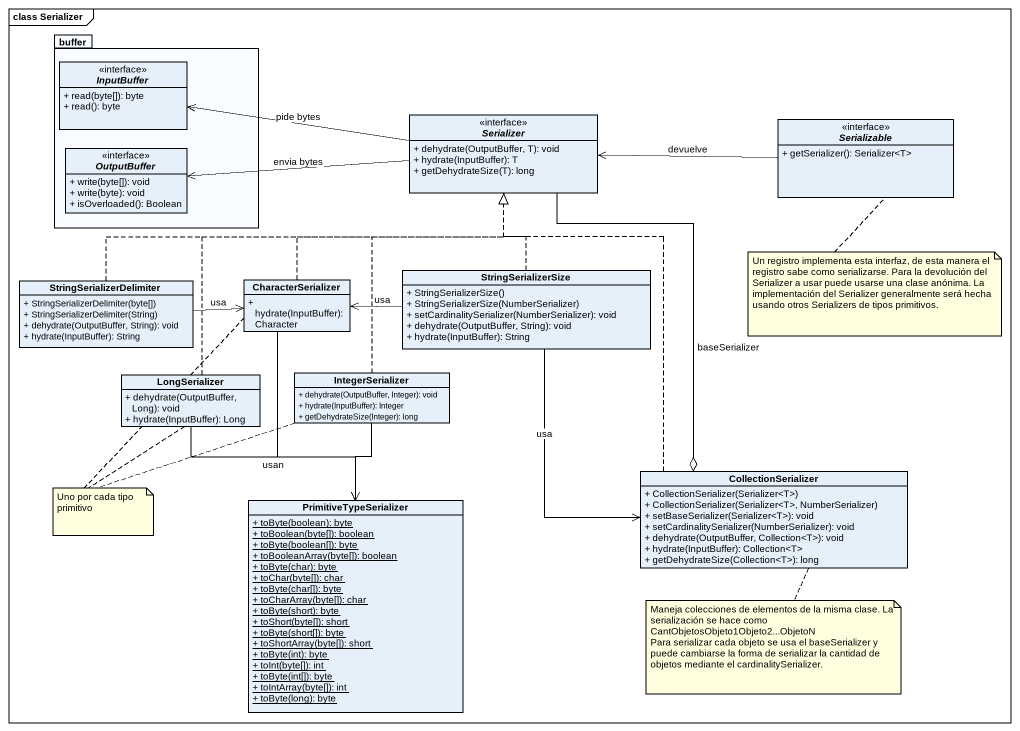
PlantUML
@startuml
mainframe class Serializer
hide circle
hide empty members
skinparam classAttributeIconSize 0
package buffer {
  interface InputBuffer <<interface>> {
    + read(byte[]): byte
    + read(): byte
  }
  interface OutputBuffer <<interface>> {
    + write(byte[]): void
    + write(byte): void
    + isOverloaded(): Boolean
  }
}
interface Serializer <<interface>> {
  + dehydrate(OutputBuffer, T): void
  + hydrate(InputBuffer): T
  + getDehydrateSize(T): long
}
interface Serializable <<interface>> {
  + getSerializer(): Serializer<T>
}
class StringSerializerSize {
  + StringSerializerSize()
  + StringSerializerSize(NumberSerializer)
  + setCardinalitySerializer(NumberSerializer): void
  + dehydrate(OutputBuffer, String): void
  + hydrate(InputBuffer): String
}
class StringSerializerDelimiter {
  + StringSerializerDelimiter(byte[])
  + StringSerializerDelimiter(String)
  + dehydrate(OutputBuffer, String): void
  + hydrate(InputBuffer): String
}
class CharacterSerializer {
  + hydrate(InputBuffer): Character
}
class LongSerializer {
  + dehydrate(OutputBuffer, Long): void
  + hydrate(InputBuffer): Long
}
class IntegerSerializer {
  + dehydrate(OutputBuffer, Integer): void
  + hydrate(InputBuffer): Integer
  + getDehydrateSize(Integer): long
}
class CollectionSerializer {
  + CollectionSerializer(Serializer<T>)
  + CollectionSerializer(Serializer<T>, NumberSerializer)
  + setBaseSerializer(Serializer<T>): void
  + setCardinalitySerializer(NumberSerializer): void
  + dehydrate(OutputBuffer, Collection<T>): void
  + hydrate(InputBuffer): Collection<T>
  + getDehydrateSize(Collection<T>): long
}
class PrimitiveTypeSerializer {
  {static} + toByte(boolean): byte
  {static} + toBoolean(byte[]): boolean
  {static} + toByte(boolean[]): byte
  {static} + toBooleanArray(byte[]): boolean
  {static} + toByte(char): byte
  {static} + toChar(byte[]): char
  {static} + toByte(char[]): byte
  {static} + toCharArray(byte[]): char
  {static} + toByte(short): byte
  {static} + toShort(byte[]): short
  {static} + toByte(short[]): byte
  {static} + toShortArray(byte[]): short
  {static} + toByte(int): byte
  {static} + toInt(byte[]): int
  {static} + toByte(int[]): byte
  {static} + toIntArray(byte[]): int
  {static} + toByte(long): byte
}
Serializer -left-> InputBuffer : pide bytes
Serializer -left-> OutputBuffer : envia bytes
Serializer --o CollectionSerializer : baseSerializer
Serializable -left-> Serializer : devuelve
StringSerializerSize .up.|> Serializer
StringSerializerSize -left-> CharacterSerializer : usa
StringSerializerSize --> CollectionSerializer : usa
StringSerializerDelimiter .right.|> Serializer
StringSerializerDelimiter -right-> CharacterSerializer : usa
CharacterSerializer .up.|> Serializer
CharacterSerializer -- PrimitiveTypeSerializer
LongSerializer .up.|> Serializer
LongSerializer --> PrimitiveTypeSerializer : usan
IntegerSerializer .up.|> Serializer
IntegerSerializer -- PrimitiveTypeSerializer
CollectionSerializer .up.|> Serializer
note bottom of Serializable : Un registro implementa esta interfaz, de esta manera el registro sabe como serializarse. Para la devolución del Serializer a usar puede usarse una clase anónima. La implementación del Serializer generalmente será hecha usando otros Serializers de tipos primitivos.
note as N2
  Uno por cada tipo primitivo
end note
N2 .. CharacterSerializer
N2 .. LongSerializer
N2 .. IntegerSerializer
note bottom of CollectionSerializer
  Maneja colecciones de elementos de la misma clase. La serialización se hace como
  CantObjetosObjeto1Objeto2...ObjetoN
  Para serializar cada objeto se usa el baseSerializer y puede cambiarse la forma de serializar la cantidad de objetos mediante el cardinalitySerializer.
end note
@enduml
